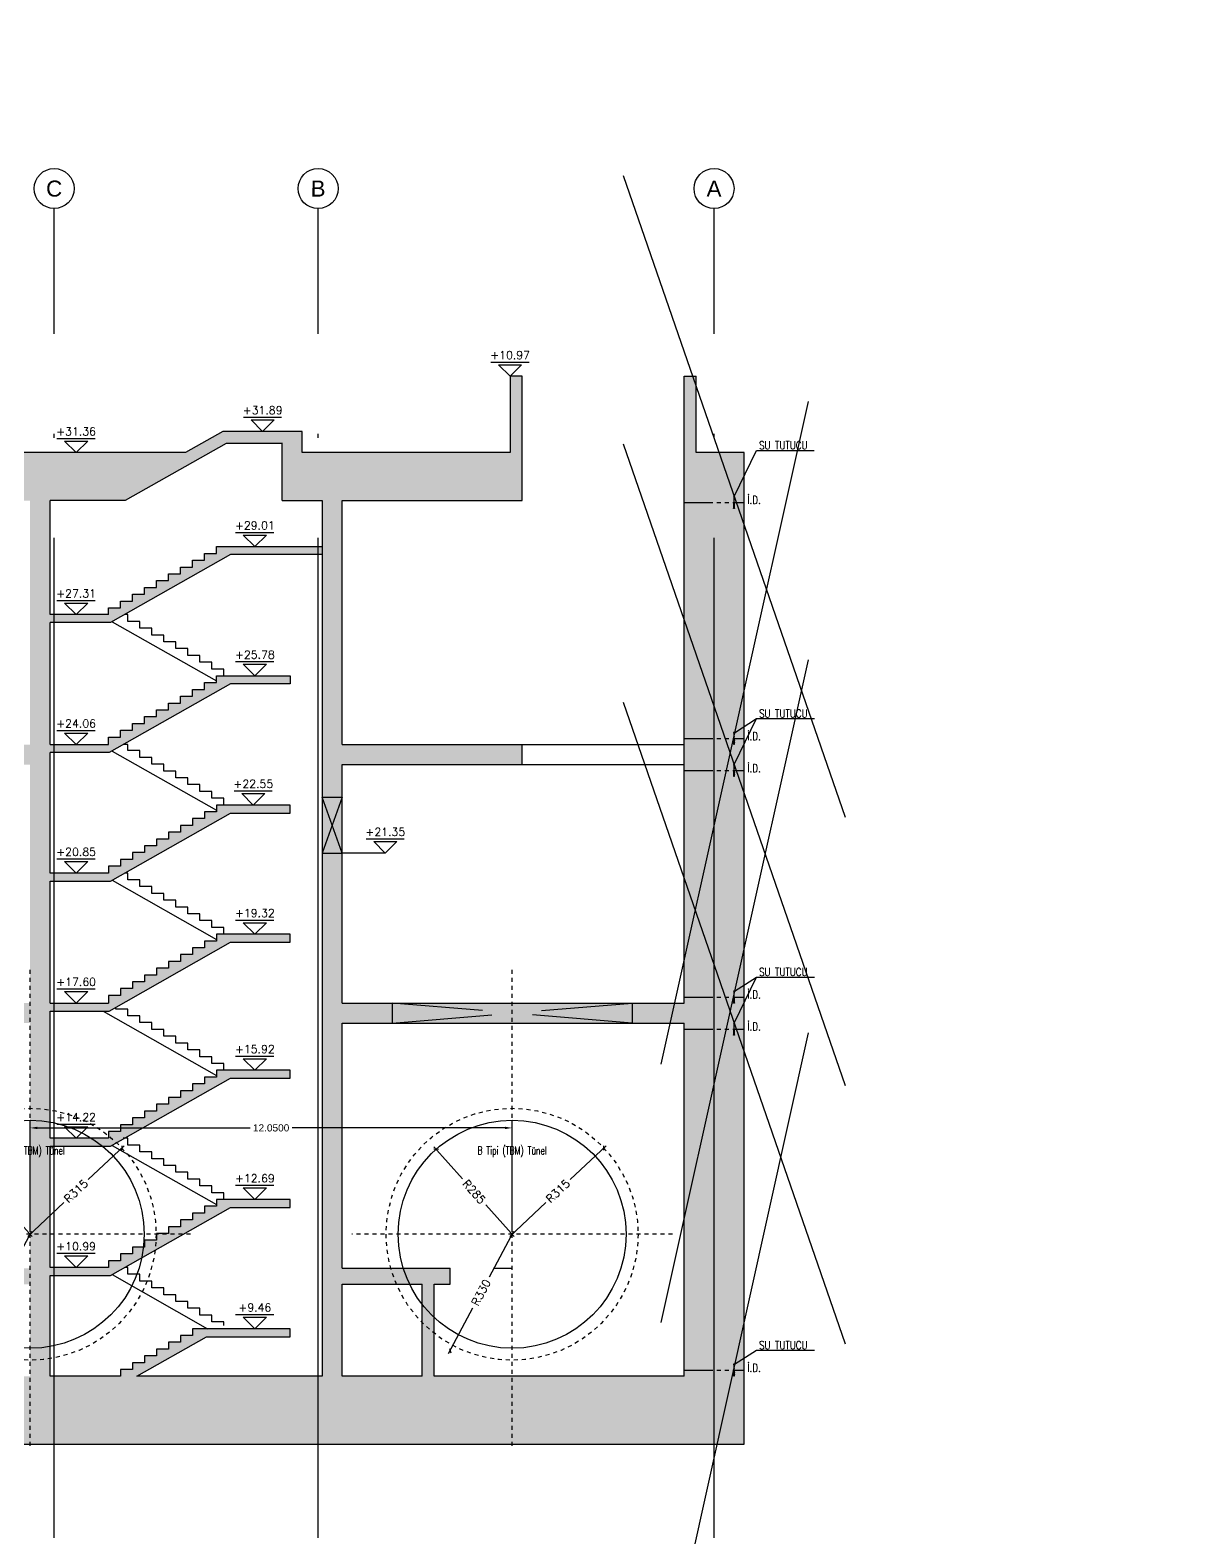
# Model space of a CAD drawing. Header units: millimetres. Extents: x 400382 to 401267, y 4543945 to 4544126.
# Drawn here: x 401237.85 to 401266.65, y 4543971.66 to 4544009.35 of the extents above; entities that cross this region are included whole.
import ezdxf
from ezdxf.enums import TextEntityAlignment as Align

# ---------------------------------------------------------------- set-up
doc = ezdxf.new("R2010")
doc.units = ezdxf.units.MM
for name, pattern in [('ACAD_ISO05W100', [33, 24, -3, 0, -3, 0, -3]), ('AKS', [3, 2.5, -0.25, 0, -0.25]), ('CIZGI', [0.4, 0.25, -0.15]), ('CONTINU', [0]), ('HIDDEN', [0.375, 0.25, -0.125])]:
    doc.linetypes.add(name, pattern=pattern)
for name, color, linetype in [('aks prota', 2, 'AKS'), ('caks prota', 4, 'Continuous'), ('görünüş prota', 4, 'Continuous'), ('iderzi_PROTA', 3, 'Continuous'), ('inşaat derzi prota', 11, 'Continuous'), ('kesik prota', 2, 'CIZGI'), ('kesit prota', 1, 'Continuous'), ('kesit tarama prota', 252, 'Continuous'), ('kot prota', 4, 'Continuous'), ('lkolon prota', 4, 'Continuous'), ('merdiven prota', 2, 'Continuous'), ('not prota', 2, 'Continuous'), ('not yazısı prota', 6, 'Continuous'), ('not çizgisi prota', 4, 'Continuous'), ('PRT-CST-rc_level', 6, 'Continuous'), ('PRT-CST-rc_levermark', 4, 'Continuous'), ('st_s_su tutucu', 2, 'Continuous'), ('st_s_ölçü', 4, 'Continuous'), ('taks prota', 7, 'Continuous')]:
    doc.layers.add(name, color=color, linetype=linetype)
doc.styles.add('OLCU', font='romanstw.shx')
doc.styles.get("Standard").update_dxf_attribs({"font": 'Arial.ttf'})
doc.styles.add('TAKS', font='Arial Unicode.ttf')
doc.styles.add('TEXT250', font='romanstw.shx', dxfattribs={"width": 0.8, "height": 25})
doc.styles.add('TSIMPLEX', font='romanstw.shx')
doc.dimstyles.new('1-100', dxfattribs={"dimscale": 0.5, "dimtxt": 2, "dimasz": 7.5, "dimexe": 3, "dimexo": 5, "dimgap": 5, "dimtad": 3, "dimdec": 1, "dimlfac": 2, "dimzin": 9, "dimdsep": 46, "dimtxsty": 'Standard', "dimblk": 'OBLIQUE', "dimcen": 0.09, "dimclrd": 3, "dimclre": 3, "dimclrt": 1, "dimadec": 3, "dimazin": 0, "dimtfac": 1, "dimtdec": 1, "dimtofl": 0, "dimtmove": 0, "dimatfit": 3, "dimfxl": 4, "dimtolj": 1, "dimtzin": 0, "dimarcsym": 0})
doc.dimstyles.new('1-50', dxfattribs={"dimtxt": 10, "dimasz": 4, "dimexe": 4, "dimexo": 8, "dimgap": 4, "dimtad": 1, "dimdec": 1, "dimrnd": 0.05, "dimzin": 9, "dimdsep": 46, "dimtxsty": 'OLCU', "dimblk1": 'OBLIQUE', "dimblk2": 'OBLIQUE', "dimsah": 1, "dimcen": 2, "dimdle": 4, "dimclrd": 4, "dimclre": 4, "dimclrt": 3, "dimadec": 1, "dimazin": 0, "dimtfac": 1, "dimtdec": 1, "dimtix": 1, "dimtmove": 2, "dimatfit": 3, "dimldrblk": 'OBLIQUE', "dimfxl": 1, "dimtvp": 1, "dimtolj": 1, "dimtzin": 1, "dimarcsym": 0})
doc.dimstyles.get("Standard").update_dxf_attribs({"dimtxt": 0.18, "dimasz": 0.18, "dimexe": 0.18, "dimexo": 0.0625, "dimgap": 0.09, "dimtad": 0, "dimtih": 1, "dimtoh": 1, "dimdec": 4, "dimzin": 0, "dimdsep": 46, "dimtxsty": 'Standard', "dimcen": 0.09, "dimadec": 0, "dimazin": 0, "dimtfac": 1, "dimtdec": 4, "dimtofl": 0, "dimtmove": 0, "dimatfit": 3, "dimfxl": 1, "dimtolj": 1, "dimtzin": 0, "dimarcsym": 0})

# ---------------------------------------------------------------- blocks, each defined once
blk = doc.blocks.new('_Oblique')
at = {"layer": 'st_s_ölçü', "lineweight": -2}
blk.add_line((-0.5, -0.5), (0.5, 0.5), dxfattribs=at)
blk = doc.blocks.new('*D49')
at = {"layer": 'Defpoints', "color": 0, "transparency": 16777216}
for p in [(-455.8, 109.6), (-265.8, -102.9)]:
    blk.add_point(p, dxfattribs=at)
at = {"layer": 'st_s_ölçü', "color": 4, "lineweight": -2, "transparency": 16777216}
for p, q in [((-461.1, 115.6), (-389.9, 36)), ((-260.5, -108.8), (-331.6, -29.2))]:
    blk.add_line(p, q, dxfattribs=at)
at = {"layer": 'st_s_ölçü', "color": 4, "lineweight": -2, "transparency": 16777216, "xscale": 8, "yscale": 8, "zscale": 8, "rotation": 131.8058995973175}
blk.add_blockref('_Oblique', (-455.8, 109.6), dxfattribs=at)
at = {"layer": 'st_s_ölçü', "color": 3, "transparency": 16777216, "insert": (-360.8, 3.4), "char_height": 20, "attachment_point": 5, "rotation": 311.8059, "style": 'OLCU'}
blk.add_mtext('\\A1;R285', dxfattribs=at)
blk = doc.blocks.new('*D50')
at = {"layer": 'Defpoints', "color": 0, "transparency": 16777216}
for p in [(-36.3, 113), (-265.8, -102.9)]:
    blk.add_point(p, dxfattribs=at)
at = {"layer": 'st_s_ölçü', "color": 4, "lineweight": -2, "transparency": 16777216}
for p, q in [((-30.5, 118.4), (-120.6, 33.7)), ((-271.6, -108.3), (-181.5, -23.6))]:
    blk.add_line(p, q, dxfattribs=at)
at = {"layer": 'st_s_ölçü', "color": 4, "lineweight": -2, "transparency": 16777216, "xscale": 8, "yscale": 8, "zscale": 8, "rotation": 43.24583088137385}
blk.add_blockref('_Oblique', (-36.3, 113), dxfattribs=at)
at = {"layer": 'st_s_ölçü', "color": 3, "transparency": 16777216, "insert": (-151.1, 5.1), "char_height": 20, "attachment_point": 5, "rotation": 43.2458, "style": 'OLCU'}
blk.add_mtext('\\A1;R315', dxfattribs=at)
blk = doc.blocks.new('*D51')
at = {"layer": 'Defpoints', "color": 0, "transparency": 16777216}
for p in [(-265.8, -102.9), (-421, -394.1)]:
    blk.add_point(p, dxfattribs=at)
at = {"layer": 'lkolon prota', "color": 4, "lineweight": -2, "transparency": 16777216}
for p, q in [((-262, -95.8), (-322.9, -209.9)), ((-424.8, -401.1), (-364, -287))]:
    blk.add_line(p, q, dxfattribs=at)
at = {"layer": 'lkolon prota', "color": 4, "lineweight": -2, "transparency": 16777216, "xscale": 8, "yscale": 8, "zscale": 8, "rotation": 241.9351701811658}
blk.add_blockref('_Oblique', (-421, -394.1), dxfattribs=at)
at = {"layer": 'lkolon prota', "color": 3, "transparency": 16777216, "insert": (-343.4, -248.5), "char_height": 20, "attachment_point": 5, "rotation": 61.9352, "style": 'OLCU'}
blk.add_mtext('\\A1;R330', dxfattribs=at)
blk = doc.blocks.new('KOTK5')
at = {"layer": 'PRT-CST-rc_levermark'}
blk.add_line((217, 160), (-213, 160), dxfattribs=at)
blk.add_lwpolyline([(130, 130), (-130, 130), (0, 0)], close=True, dxfattribs=at)
at = {"layer": 'PRT-CST-rc_level', "style": 'OLCU'}
blk.add_attdef('000.00', text='', height=90, dxfattribs=at).set_placement((0, 193), align=Align.CENTER)
blk = doc.blocks.new('D')
at = {"layer": 'st_s_su tutucu', "linetype": 'CONTINU', "ltscale": 0.2}
for p, q in [((-39987.8, 52508.2), (-39992.6, 52508.2)), ((-39992.6, 52508.2), (-39992.6, 52507.4)), ((-39992.6, 52507.4), (-39990.6, 52506.1)), ((-39990.6, 52478.7), (-39991.9, 52478.7)), ((-39991.9, 52478.7), (-39991.9, 52477.7)), ((-39991.9, 52477.7), (-39990.6, 52477.7)), ((-39990.6, 52498.5), (-39991.5, 52498.5)), ((-39991.5, 52498.5), (-39991.5, 52497.9)), ((-39991.5, 52497.9), (-39990.6, 52497.9)), ((-39990.6, 52488.5), (-39991.5, 52488.5)), ((-39991.5, 52488.5), (-39991.5, 52487.9)), ((-39991.5, 52487.9), (-39990.6, 52487.9)), ((-39991.5, 52467.9), (-39991.5, 52468.5)), ((-39991.5, 52468.5), (-39990.6, 52468.5)), ((-39990.6, 52467.9), (-39991.5, 52467.9)), ((-39990.6, 52506.1), (-39990.6, 52498.5)), ((-39990.6, 52497.9), (-39990.6, 52488.5)), ((-39990.6, 52487.9), (-39990.6, 52478.7)), ((-39990.6, 52468.5), (-39990.6, 52477.7)), ((-39990.6, 52458.5), (-39990.6, 52467.9)), ((-39989.8, 52506.1), (-39987.8, 52507.4)), ((-39989.8, 52498.5), (-39989.8, 52506.1)), ((-39988.9, 52498.5), (-39989.8, 52498.5)), ((-39989.8, 52488.5), (-39989.8, 52497.9)), ((-39989.8, 52497.9), (-39988.9, 52497.9)), ((-39988.9, 52488.5), (-39989.8, 52488.5)), ((-39989.8, 52478.7), (-39989.8, 52487.9)), ((-39989.8, 52487.9), (-39988.9, 52487.9)), ((-39988.5, 52478.7), (-39989.8, 52478.7)), ((-39989.8, 52477.7), (-39988.5, 52477.7)), ((-39989.8, 52477.7), (-39989.8, 52468.5)), ((-39989.8, 52468.5), (-39988.9, 52468.5)), ((-39988.9, 52467.9), (-39989.8, 52467.9)), ((-39989.8, 52467.9), (-39989.8, 52458.5)), ((-39988.9, 52497.9), (-39988.9, 52498.5)), ((-39988.9, 52487.9), (-39988.9, 52488.5)), ((-39988.9, 52468.5), (-39988.9, 52467.9)), ((-39988.5, 52477.7), (-39988.5, 52478.7)), ((-39987.8, 52507.4), (-39987.8, 52508.2)), ((-39992.6, 52449), (-39990.6, 52450.3)), ((-39992.6, 52448.2), (-39992.6, 52449)), ((-39987.8, 52448.2), (-39992.6, 52448.2)), ((-39991.5, 52457.9), (-39991.5, 52458.5)), ((-39991.5, 52458.5), (-39990.6, 52458.5)), ((-39990.6, 52457.9), (-39991.5, 52457.9)), ((-39990.6, 52450.3), (-39990.6, 52457.9)), ((-39989.8, 52458.5), (-39988.9, 52458.5)), ((-39988.9, 52457.9), (-39989.8, 52457.9)), ((-39989.8, 52457.9), (-39989.8, 52450.3)), ((-39989.8, 52450.3), (-39987.8, 52449)), ((-39988.9, 52458.5), (-39988.9, 52457.9)), ((-39987.8, 52449), (-39987.8, 52448.2))]:
    blk.add_line(p, q, dxfattribs=at)
blk = doc.blocks.new('*D103')
at = {"color": 0, "lineweight": -2, "transparency": 16777216}
for p, q in [((401237.854, 4543979.31), (401237.854, 4543982.086)), ((401249.904, 4543979.31), (401249.904, 4543982.086)), ((401238.034, 4543981.906), (401243.354, 4543981.906)), ((401249.724, 4543981.906), (401244.404, 4543981.906))]:
    blk.add_line(p, q, dxfattribs=at)
at = {"color": 0, "transparency": 16777216}
for points in [[(401238.034, 4543981.936), (401238.034, 4543981.876), (401237.854, 4543981.906)], [(401249.724, 4543981.936), (401249.724, 4543981.876), (401249.904, 4543981.906)]]:
    blk.add_solid(points, dxfattribs=at)
at = {"layer": 'Defpoints', "color": 0, "transparency": 16777216}
for p in [(401237.854, 4543981.906), (401237.854, 4543979.247), (401249.904, 4543979.247)]:
    blk.add_point(p, dxfattribs=at)
at = {"color": 0, "transparency": 16777216, "insert": (401243.879, 4543981.906), "char_height": 0.18, "attachment_point": 5}
blk.add_mtext('\\A1;12.0500', dxfattribs=at)
blk = doc.blocks.new('A$C127942D9')
at = {"layer": 'aks prota', "ltscale": 2}
blk.add_line((-265.793, -631.684), (-265.793, 559.681), dxfattribs=at)
at = {"layer": 'aks prota'}
blk.add_line((135.187, -102.854), (-666.774, -102.854), dxfattribs=at)
at = {"layer": 'görünüş prota', "color": 6, "linetype": 'CIZGI', "ltscale": 2}
blk.add_circle((-265.793, -102.854), 315, dxfattribs=at)
at = {"layer": 'görünüş prota', "color": 6}
blk.add_circle((-265.793, -102.854), 285, dxfattribs=at)
at = {"layer": 'not prota', "style": 'TEXT250', "width": 0.7}
blk.add_text('B Tipi (TBM) Tünel', height=20, dxfattribs=at).set_placement((-265.793, 106.819), align=Align.MIDDLE_CENTER)
at = {"layer": 'lkolon prota'}
dim = blk.add_radius_dim(center=(-265.793, -102.854), mpoint=(-421.048, -394.051), dimstyle='1-100', dxfattribs=at)
dim.commit()
dim.dimension.update_dxf_attribs({"geometry": '*D51', "text_midpoint": (-343.421, -248.453), "dimtype": 132})
at = {"layer": 'st_s_ölçü'}
for mpoint, picture, middle in [((-455.777, 109.587), '*D49', (-360.785, 3.366)), ((-36.341, 112.962), '*D50', (-151.067, 5.054))]:
    dim = blk.add_radius_dim(center=(-265.793, -102.854), mpoint=mpoint, dimstyle='1-100', dxfattribs=at)
    dim.commit()
    dim.dimension.update_dxf_attribs({"geometry": picture, "text_midpoint": middle, "dimtype": 132})

msp = doc.modelspace()

# ---------------------------------------------------------------- hatches: boundary and pattern name
at = {"layer": 'kesit tarama prota'}
h = msp.add_hatch(color=256, dxfattribs=at)
h.dxf.hatch_style = 1
h.paths.add_polyline_path([(401255.70386, 4543973.99719), (401255.70386, 4543998.78719), (401254.50386, 4543998.78719), (401254.50386, 4544000.69719), (401254.20386, 4544000.69719), (401254.20386, 4543985.02719), (401245.65386, 4543985.02719), (401245.65386, 4543990.98719), (401250.15386, 4543990.98719), (401250.15386, 4543991.48719), (401245.65386, 4543991.48719), (401245.65386, 4543997.58719), (401250.15386, 4543997.58719), (401250.15386, 4544000.69719), (401249.85386, 4544000.69719), (401249.85386, 4543998.78719), (401244.65386, 4543998.78719), (401244.65386, 4543999.31719), (401242.67193, 4543999.31719), (401241.73664, 4543998.78719), (401227.80386, 4543998.78719), (401227.80386, 4543973.99719)])
h.paths.add_polyline_path([(401240.51952, 4543975.69719), (401242.26658, 4543976.68719), (401244.35386, 4543976.68719), (401244.35386, 4543976.88719), (401241.91386, 4543976.88719), (401241.91386, 4543976.71719), (401241.61386, 4543976.71719), (401241.61386, 4543976.54719), (401241.31386, 4543976.54719), (401241.31386, 4543976.37719), (401241.01386, 4543976.37719), (401241.01386, 4543976.20719), (401240.71386, 4543976.20719), (401240.71386, 4543976.03719), (401240.41386, 4543976.03719), (401240.41386, 4543975.86719), (401240.11386, 4543975.86719), (401240.11386, 4543975.69719), (401238.35386, 4543975.69719), (401238.35386, 4543978.21719), (401239.86658, 4543978.21719), (401242.86658, 4543979.91719), (401244.35386, 4543979.91719), (401244.35386, 4543980.11719), (401242.51386, 4543980.11719), (401242.51386, 4543979.94719), (401242.21386, 4543979.94719), (401242.21386, 4543979.77719), (401241.91386, 4543979.77719), (401241.91386, 4543979.60719), (401241.61386, 4543979.60719), (401241.61386, 4543979.43719), (401241.31386, 4543979.43719), (401241.31386, 4543979.26719), (401241.01386, 4543979.26719), (401241.01386, 4543979.09719), (401240.71386, 4543979.09719), (401240.71386, 4543978.92719), (401240.41386, 4543978.92719), (401240.41386, 4543978.75719), (401240.11386, 4543978.75719), (401240.11386, 4543978.58719), (401239.81386, 4543978.58719), (401239.81386, 4543978.41719), (401238.35386, 4543978.41719), (401238.35386, 4543981.44719), (401239.86658, 4543981.44719), (401242.86658, 4543983.14719), (401244.35386, 4543983.14719), (401244.35386, 4543983.34719), (401242.51386, 4543983.34719), (401242.51386, 4543983.17719), (401242.21386, 4543983.17719), (401242.21386, 4543983.00719), (401241.91386, 4543983.00719), (401241.91386, 4543982.83719), (401241.61386, 4543982.83719), (401241.61386, 4543982.66719), (401241.31386, 4543982.66719), (401241.31386, 4543982.49719), (401241.01386, 4543982.49719), (401241.01386, 4543982.32719), (401240.71386, 4543982.32719), (401240.71386, 4543982.15719), (401240.41386, 4543982.15719), (401240.41386, 4543981.98719), (401240.11386, 4543981.98719), (401240.11386, 4543981.81719), (401239.81386, 4543981.81719), (401239.81386, 4543981.64719), (401238.35386, 4543981.64719), (401238.35386, 4543984.82719), (401239.83129, 4543984.82719), (401242.86658, 4543986.54719), (401244.35386, 4543986.54719), (401244.35386, 4543986.74719), (401242.51386, 4543986.74719), (401242.51386, 4543986.57719), (401242.21386, 4543986.57719), (401242.21386, 4543986.40719), (401241.91386, 4543986.40719), (401241.91386, 4543986.23719), (401241.61386, 4543986.23719), (401241.61386, 4543986.06719), (401241.31386, 4543986.06719), (401241.31386, 4543985.89719), (401241.01386, 4543985.89719), (401241.01386, 4543985.72719), (401240.71386, 4543985.72719), (401240.71386, 4543985.55719), (401240.41386, 4543985.55719), (401240.41386, 4543985.38719), (401240.11386, 4543985.38719), (401240.11386, 4543985.21719), (401239.81386, 4543985.21719), (401239.81386, 4543985.02719), (401238.35386, 4543985.02719), (401238.35386, 4543988.07719), (401239.86658, 4543988.07719), (401242.86658, 4543989.77719), (401244.35386, 4543989.77719), (401244.35386, 4543989.97719), (401242.51386, 4543989.97719), (401242.51386, 4543989.80719), (401242.21386, 4543989.80719), (401242.21386, 4543989.63719), (401241.91386, 4543989.63719), (401241.91386, 4543989.46719), (401241.61386, 4543989.46719), (401241.61386, 4543989.29719), (401241.31386, 4543989.29719), (401241.31386, 4543989.12719), (401241.01386, 4543989.12719), (401241.01386, 4543988.95719), (401240.71386, 4543988.95719), (401240.71386, 4543988.78719), (401240.41386, 4543988.78719), (401240.41386, 4543988.61719), (401240.11386, 4543988.61719), (401240.11386, 4543988.44719), (401239.81386, 4543988.44719), (401239.81386, 4543988.27719), (401238.35386, 4543988.27719), (401238.35386, 4543991.28719), (401239.83129, 4543991.28719), (401242.86658, 4543993.00719), (401244.35386, 4543993.00719), (401244.35386, 4543993.20719), (401242.51386, 4543993.20719), (401242.51386, 4543993.03719), (401242.21386, 4543993.03719), (401242.21386, 4543992.86719), (401241.91386, 4543992.86719), (401241.91386, 4543992.69719), (401241.61386, 4543992.69719), (401241.61386, 4543992.52719), (401241.31386, 4543992.52719), (401241.31386, 4543992.35719), (401241.01386, 4543992.35719), (401241.01386, 4543992.18719), (401240.71386, 4543992.18719), (401240.71386, 4543992.01719), (401240.41386, 4543992.01719), (401240.41386, 4543991.84719), (401240.11386, 4543991.84719), (401240.11386, 4543991.67719), (401239.81386, 4543991.67719), (401239.81386, 4543991.48719), (401238.35386, 4543991.48719), (401238.35386, 4543994.53719), (401239.86658, 4543994.53719), (401242.86658, 4543996.23719), (401245.15386, 4543996.23719), (401245.15386, 4543996.43719), (401242.51386, 4543996.43719), (401242.51386, 4543996.26719), (401242.21386, 4543996.26719), (401242.21386, 4543996.09719), (401241.91386, 4543996.09719), (401241.91386, 4543995.92719), (401241.61386, 4543995.92719), (401241.61386, 4543995.75719), (401241.31386, 4543995.75719), (401241.31386, 4543995.58719), (401241.01386, 4543995.58719), (401241.01386, 4543995.41719), (401240.71386, 4543995.41719), (401240.71386, 4543995.24719), (401240.41386, 4543995.24719), (401240.41386, 4543995.07719), (401240.11386, 4543995.07719), (401240.11386, 4543994.90719), (401239.81386, 4543994.90719), (401239.81386, 4543994.73719), (401238.35386, 4543994.73719), (401238.35386, 4543997.58719), (401240.22749, 4543997.58719), (401242.75102, 4543999.01719), (401244.15386, 4543999.01719), (401244.15386, 4543997.58719), (401245.15386, 4543997.58719), (401245.15386, 4543975.69719)], flags=16)
h.paths.add_polyline_path([(401245.65386, 4543975.69719), (401245.65386, 4543977.99719), (401247.65386, 4543977.99719), (401247.65386, 4543975.69719)], flags=16)
h.paths.add_polyline_path([(401247.95386, 4543975.69719), (401247.95386, 4543977.99719), (401248.35386, 4543977.99719), (401248.35386, 4543978.39719), (401245.65386, 4543978.39719), (401245.65386, 4543984.52719), (401254.20386, 4543984.52719), (401254.20386, 4543975.69719)], flags=16)
h.paths.add_polyline_path([(401237.85386, 4543975.69719), (401235.85386, 4543975.69719), (401235.85386, 4543977.99719), (401237.85386, 4543977.99719)], flags=16)
h.paths.add_polyline_path([(401237.85386, 4543978.39719), (401235.15386, 4543978.39719), (401235.15386, 4543977.99719), (401235.55386, 4543977.99719), (401235.55386, 4543975.69719), (401229.30386, 4543975.69719), (401229.30386, 4543984.52719), (401237.85386, 4543984.52719)], flags=16)
h.paths.add_polyline_path([(401237.85386, 4543985.02719), (401229.30386, 4543985.02719), (401229.30386, 4543990.98719), (401237.85386, 4543990.98719)], flags=16)
h.paths.add_polyline_path([(401237.85386, 4543991.48719), (401229.30386, 4543991.48719), (401229.30386, 4543997.58719), (401237.85386, 4543997.58719)], flags=16)

# ---------------------------------------------------------------- linework, layer by layer
at = {"layer": 'aks prota', "ltscale": 10}
for p, q in [((401238.45389, 4543971.65836), (401238.45389, 4544004.88886)), ((401245.05389, 4543971.65836), (401245.05389, 4544004.88886)), ((401254.95386, 4543971.65836), (401254.95386, 4544004.88886))]:
    msp.add_line(p, q, dxfattribs=at)
at = {"layer": 'caks prota', "ltscale": 0.05}
for centre in [(401238.45386, 4544005.38886), (401245.05386, 4544005.38886), (401254.95386, 4544005.38886)]:
    msp.add_circle(centre, 0.5, dxfattribs=at)
at = {"layer": 'görünüş prota'}
for points in [[(401239.90386, 4543994.55831), (401242.51386, 4543993.07931)], [(401242.69386, 4543993.20719), (401242.69386, 4543993.37719), (401242.39386, 4543993.37719), (401242.39386, 4543993.54719), (401242.09386, 4543993.54719), (401242.09386, 4543993.71719), (401241.79386, 4543993.71719), (401241.79386, 4543993.88719), (401241.49386, 4543993.88719), (401241.49386, 4543994.05719), (401241.19386, 4543994.05719), (401241.19386, 4543994.22719), (401240.89386, 4543994.22719), (401240.89386, 4543994.39719), (401240.59386, 4543994.39719), (401240.59386, 4543994.56719), (401240.29386, 4543994.56719), (401240.29386, 4543994.73719), (401240.21952, 4543994.73719)], [(401239.90386, 4543991.32831), (401242.51386, 4543989.84931)], [(401242.69386, 4543989.97719), (401242.69386, 4543990.14719), (401242.39386, 4543990.14719), (401242.39386, 4543990.31719), (401242.09386, 4543990.31719), (401242.09386, 4543990.48719), (401241.79386, 4543990.48719), (401241.79386, 4543990.65719), (401241.49386, 4543990.65719), (401241.49386, 4543990.82719), (401241.19386, 4543990.82719), (401241.19386, 4543990.99719), (401240.89386, 4543990.99719), (401240.89386, 4543991.16719), (401240.59386, 4543991.16719), (401240.59386, 4543991.33719), (401240.29386, 4543991.33719), (401240.29386, 4543991.48719), (401240.18423, 4543991.48719)], [(401250.15386, 4543991.48719), (401254.20386, 4543991.48719)], [(401250.146, 4543990.98719), (401254.20386, 4543990.98719)], [(401242.69386, 4543986.74719), (401242.69386, 4543986.91719), (401242.39386, 4543986.91719), (401242.39386, 4543987.08719), (401242.09386, 4543987.08719), (401242.09386, 4543987.25719), (401241.79386, 4543987.25719), (401241.79386, 4543987.42719), (401241.49386, 4543987.42719), (401241.49386, 4543987.59719), (401241.19386, 4543987.59719), (401241.19386, 4543987.76719), (401240.89386, 4543987.76719), (401240.89386, 4543987.93719), (401240.59386, 4543987.93719), (401240.59386, 4543988.10719), (401240.29386, 4543988.10719), (401240.29386, 4543988.27719), (401240.21952, 4543988.27719)], [(401239.90386, 4543988.09831), (401242.51386, 4543986.61931)], [(401239.67642, 4543984.82719), (401242.51386, 4543983.21931)], [(401242.69386, 4543983.34719), (401242.69386, 4543983.51719), (401242.39386, 4543983.51719), (401242.39386, 4543983.68719), (401242.09386, 4543983.68719), (401242.09386, 4543983.85719), (401241.79386, 4543983.85719), (401241.79386, 4543984.02719), (401241.49386, 4543984.02719), (401241.49386, 4543984.19719), (401241.19386, 4543984.19719), (401241.19386, 4543984.36719), (401240.89386, 4543984.36719), (401240.89386, 4543984.53719), (401240.59386, 4543984.53719), (401240.59386, 4543984.70719), (401240.29386, 4543984.70719), (401240.29386, 4543984.87719), (401239.99386, 4543984.87719), (401239.99386, 4543984.91931)], [(401239.90386, 4543981.46831), (401242.51386, 4543979.98931)], [(401242.69386, 4543980.11719), (401242.69386, 4543980.28719), (401242.39386, 4543980.28719), (401242.39386, 4543980.45719), (401242.09386, 4543980.45719), (401242.09386, 4543980.62719), (401241.79386, 4543980.62719), (401241.79386, 4543980.79719), (401241.49386, 4543980.79719), (401241.49386, 4543980.96719), (401241.19386, 4543980.96719), (401241.19386, 4543981.13719), (401240.89386, 4543981.13719), (401240.89386, 4543981.30719), (401240.59386, 4543981.30719), (401240.59386, 4543981.47719), (401240.29386, 4543981.47719), (401240.29386, 4543981.64719), (401240.17631, 4543981.64719)], [(401242.69386, 4543976.96719), (401242.69386, 4543977.05719), (401242.39386, 4543977.05719), (401242.39386, 4543977.22719), (401242.09386, 4543977.22719), (401242.09386, 4543977.39719), (401241.79386, 4543977.39719), (401241.79386, 4543977.56719), (401241.49386, 4543977.56719), (401241.49386, 4543977.73719), (401241.19386, 4543977.73719), (401241.19386, 4543977.90719), (401240.89386, 4543977.90719), (401240.89386, 4543978.07719), (401240.59386, 4543978.07719), (401240.59386, 4543978.24719), (401240.29386, 4543978.24719), (401240.29386, 4543978.41719), (401240.21952, 4543978.41719)], [(401239.90386, 4543978.23831), (401242.28819, 4543976.88719)]]:
    msp.add_lwpolyline(points, dxfattribs=at)
at = {"layer": 'iderzi_PROTA'}
msp.add_line((401249.45067, 4543978.39719), (401249.90386, 4543978.39719), dxfattribs=at)
at = {"layer": 'inşaat derzi prota', "linetype": 'ACAD_ISO05W100', "ltscale": 0.03}
for points in [[(401254.20386, 4543997.54275), (401255.70386, 4543997.54275)], [(401254.20386, 4543991.63719), (401255.70386, 4543991.63719)], [(401254.20386, 4543990.83719), (401255.70386, 4543990.83719)], [(401254.20386, 4543985.17719), (401255.70386, 4543985.17719)], [(401254.20386, 4543984.37719), (401255.70386, 4543984.37719)], [(401254.20386, 4543975.84719), (401255.70386, 4543975.84719)]]:
    msp.add_lwpolyline(points, dxfattribs=at)
at = {"layer": 'kesik prota', "ltscale": 10}
msp.add_lwpolyline([(401245.15386, 4543990.17719), (401245.65386, 4543990.17719), (401245.15386, 4543988.77719), (401245.65386, 4543988.77719), (401245.15386, 4543990.17719)], dxfattribs=at)
at = {"layer": 'kesit prota', "color": 1}
for p, q in [((401254.20386, 4543985.02719), (401254.20386, 4544000.69719)), ((401254.20386, 4544000.69719), (401254.50386, 4544000.69719)), ((401238.35386, 4543994.73719), (401238.35386, 4543997.58719)), ((401244.15386, 4543997.58719), (401245.15386, 4543997.58719)), ((401238.35386, 4543991.48719), (401238.35386, 4543994.53719)), ((401238.35386, 4543991.48719), (401239.81386, 4543991.48719)), ((401238.35386, 4543988.27719), (401238.35386, 4543991.28719)), ((401245.65386, 4543991.48719), (401250.15386, 4543991.48719)), ((401250.15386, 4543990.98719), (401250.15386, 4543991.48719)), ((401245.65386, 4543985.02719), (401245.65386, 4543990.98719)), ((401245.65386, 4543990.98719), (401250.15386, 4543990.98719)), ((401238.35386, 4543985.02719), (401238.35386, 4543988.07719)), ((401238.35386, 4543985.02719), (401239.81386, 4543985.02719)), ((401238.35386, 4543981.64719), (401238.35386, 4543984.82719)), ((401245.65386, 4543985.02719), (401254.20386, 4543985.02719)), ((401245.65386, 4543978.39719), (401245.65386, 4543984.52719)), ((401245.65386, 4543984.52719), (401254.20386, 4543984.52719)), ((401254.20386, 4543975.69719), (401254.20386, 4543984.52719)), ((401238.35386, 4543978.41719), (401238.35386, 4543981.44719)), ((401245.65386, 4543978.39719), (401248.35386, 4543978.39719)), ((401248.35386, 4543977.99719), (401248.35386, 4543978.39719)), ((401245.65386, 4543975.69719), (401245.65386, 4543977.99719)), ((401245.65386, 4543977.99719), (401247.65386, 4543977.99719)), ((401247.65386, 4543975.69719), (401247.65386, 4543977.99719)), ((401247.95386, 4543977.99719), (401248.35386, 4543977.99719)), ((401247.95386, 4543975.69719), (401247.95386, 4543977.99719)), ((401247.65386, 4543975.69719), (401245.65386, 4543975.69719)), ((401254.20386, 4543975.69719), (401247.95386, 4543975.69719))]:
    msp.add_line(p, q, dxfattribs=at)
for points in [[(401245.65386, 4543991.48719), (401245.65386, 4543997.58719), (401250.15386, 4543997.58719), (401250.15386, 4544000.69719), (401249.85386, 4544000.69719), (401249.85386, 4543998.78719), (401244.65386, 4543998.78719), (401244.65386, 4543999.31719), (401242.67193, 4543999.31719), (401241.73664, 4543998.78719), (401227.80386, 4543998.78719), (401227.80386, 4543973.99719), (401255.70386, 4543973.99719), (401255.70386, 4543998.78719), (401254.50386, 4543998.78719), (401254.50386, 4544000.69719)], [(401244.16005, 4543999.01719), (401242.75102, 4543999.01719), (401240.22749, 4543997.58719), (401238.35386, 4543997.58719)], [(401244.15386, 4543997.58719), (401244.15386, 4543999.01719)], [(401245.15386, 4543997.58719), (401245.15386, 4543975.69719), (401240.51952, 4543975.69719), (401242.26658, 4543976.68719), (401244.35386, 4543976.68719), (401244.35386, 4543976.88719), (401241.91386, 4543976.88719), (401241.91386, 4543976.71719), (401241.61386, 4543976.71719), (401241.61386, 4543976.54719), (401241.31386, 4543976.54719), (401241.31386, 4543976.37719), (401241.01386, 4543976.37719), (401241.01386, 4543976.20719), (401240.71386, 4543976.20719), (401240.71386, 4543976.03719), (401240.41386, 4543976.03719), (401240.41386, 4543975.86719), (401240.11386, 4543975.86719), (401240.11386, 4543975.69719), (401238.35386, 4543975.69719), (401238.35386, 4543978.21719)], [(401239.81386, 4543994.73719), (401239.81386, 4543994.90719), (401240.11386, 4543994.90719), (401240.11386, 4543995.07719), (401240.41386, 4543995.07719), (401240.41386, 4543995.24719), (401240.71386, 4543995.24719), (401240.71386, 4543995.41719), (401241.01386, 4543995.41719), (401241.01386, 4543995.58719), (401241.31386, 4543995.58719), (401241.31386, 4543995.75719), (401241.61386, 4543995.75719), (401241.61386, 4543995.92719), (401241.91386, 4543995.92719), (401241.91386, 4543996.09719), (401242.21386, 4543996.09719), (401242.21386, 4543996.26719), (401242.51386, 4543996.26719), (401242.51386, 4543996.43719), (401245.15386, 4543996.43719), (401245.15386, 4543996.23719), (401242.86658, 4543996.23719), (401239.86658, 4543994.53719), (401238.35386, 4543994.53719)], [(401239.81386, 4543994.73719), (401238.35386, 4543994.73719)], [(401239.81386, 4543991.48719), (401239.81386, 4543991.67719), (401240.11386, 4543991.67719), (401240.11386, 4543991.84719), (401240.41386, 4543991.84719), (401240.41386, 4543992.01719), (401240.71386, 4543992.01719), (401240.71386, 4543992.18719), (401241.01386, 4543992.18719), (401241.01386, 4543992.35719), (401241.31386, 4543992.35719), (401241.31386, 4543992.52719), (401241.61386, 4543992.52719), (401241.61386, 4543992.69719), (401241.91386, 4543992.69719), (401241.91386, 4543992.86719), (401242.21386, 4543992.86719), (401242.21386, 4543993.03719), (401242.51386, 4543993.03719), (401242.51386, 4543993.20719), (401244.35386, 4543993.20719), (401244.35386, 4543993.00719), (401242.86658, 4543993.00719), (401239.83129, 4543991.28719), (401238.35386, 4543991.28719)], [(401238.35386, 4543988.07719), (401239.86658, 4543988.07719), (401242.86658, 4543989.77719), (401244.35386, 4543989.77719), (401244.35386, 4543989.97719), (401242.51386, 4543989.97719), (401242.51386, 4543989.80719), (401242.21386, 4543989.80719), (401242.21386, 4543989.63719), (401241.91386, 4543989.63719), (401241.91386, 4543989.46719), (401241.61386, 4543989.46719), (401241.61386, 4543989.29719), (401241.31386, 4543989.29719), (401241.31386, 4543989.12719), (401241.01386, 4543989.12719), (401241.01386, 4543988.95719), (401240.71386, 4543988.95719), (401240.71386, 4543988.78719), (401240.41386, 4543988.78719), (401240.41386, 4543988.61719), (401240.11386, 4543988.61719), (401240.11386, 4543988.44719), (401239.81386, 4543988.44719), (401239.81386, 4543988.27719), (401238.35386, 4543988.27719)], [(401238.35386, 4543984.82719), (401239.83129, 4543984.82719), (401242.86658, 4543986.54719), (401244.35386, 4543986.54719), (401244.35386, 4543986.74719), (401242.51386, 4543986.74719), (401242.51386, 4543986.57719), (401242.21386, 4543986.57719), (401242.21386, 4543986.40719), (401241.91386, 4543986.40719), (401241.91386, 4543986.23719), (401241.61386, 4543986.23719), (401241.61386, 4543986.06719), (401241.31386, 4543986.06719), (401241.31386, 4543985.89719), (401241.01386, 4543985.89719), (401241.01386, 4543985.72719), (401240.71386, 4543985.72719), (401240.71386, 4543985.55719), (401240.41386, 4543985.55719), (401240.41386, 4543985.38719), (401240.11386, 4543985.38719), (401240.11386, 4543985.21719), (401239.81386, 4543985.21719), (401239.81386, 4543985.02719)], [(401238.35386, 4543981.44719), (401239.86658, 4543981.44719), (401242.86658, 4543983.14719), (401244.35386, 4543983.14719), (401244.35386, 4543983.34719), (401242.51386, 4543983.34719), (401242.51386, 4543983.17719), (401242.21386, 4543983.17719), (401242.21386, 4543983.00719), (401241.91386, 4543983.00719), (401241.91386, 4543982.83719), (401241.61386, 4543982.83719), (401241.61386, 4543982.66719), (401241.31386, 4543982.66719), (401241.31386, 4543982.49719), (401241.01386, 4543982.49719), (401241.01386, 4543982.32719), (401240.71386, 4543982.32719), (401240.71386, 4543982.15719), (401240.41386, 4543982.15719), (401240.41386, 4543981.98719), (401240.11386, 4543981.98719), (401240.11386, 4543981.81719), (401239.81386, 4543981.81719), (401239.81386, 4543981.64719), (401238.35386, 4543981.64719)], [(401238.35386, 4543978.21719), (401239.86658, 4543978.21719), (401242.86658, 4543979.91719), (401244.35386, 4543979.91719), (401244.35386, 4543980.11719), (401242.51386, 4543980.11719), (401242.51386, 4543979.94719), (401242.21386, 4543979.94719), (401242.21386, 4543979.77719), (401241.91386, 4543979.77719), (401241.91386, 4543979.60719), (401241.61386, 4543979.60719), (401241.61386, 4543979.43719), (401241.31386, 4543979.43719), (401241.31386, 4543979.26719), (401241.01386, 4543979.26719), (401241.01386, 4543979.09719), (401240.71386, 4543979.09719), (401240.71386, 4543978.92719), (401240.41386, 4543978.92719), (401240.41386, 4543978.75719), (401240.11386, 4543978.75719), (401240.11386, 4543978.58719), (401239.81386, 4543978.58719), (401239.81386, 4543978.41719), (401238.35386, 4543978.41719)]]:
    msp.add_lwpolyline(points, dxfattribs=at)
at = {"layer": 'kot prota', "linetype": 'CONTINU', "ltscale": 0.1}
msp.add_lwpolyline([(401246.73336, 4543988.77719), (401245.65386, 4543988.77719)], dxfattribs=at)
at = {"layer": 'merdiven prota', "linetype": 'HIDDEN', "ltscale": 10}
msp.add_lwpolyline([(401252.90386, 4543985.02719), (401252.90386, 4543984.52719), (401246.90386, 4543985.02719), (401246.90386, 4543984.52719), (401252.90386, 4543985.02719)], dxfattribs=at)

# ---------------------------------------------------------------- block references
at = {"layer": 'aks prota', "ltscale": 10, "xscale": 0.01, "yscale": 0.01, "zscale": 0.01}
for p in [(401240.51179, 4543980.27573), (401252.56179, 4543980.27573)]:
    msp.add_blockref('A$C127942D9', p, dxfattribs=at)
at = {"layer": 'kot prota', "linetype": 'CONTINU', "ltscale": 0.1}
ref = msp.add_blockref('KOTK5', (401249.85386, 4544000.69719), dxfattribs=dict(at, xscale=-0.002222222222222222, yscale=0.002222222222222222, zscale=0.002222222222222222, rotation=359.9999999999036))
ref.add_attrib('000.00', '+10.97', dxfattribs={"layer": 'PRT-CST-rc_level', "height": 0.2, "style": 'OLCU'}).set_placement((401249.85386, 4544001.12638), align=Align.CENTER)
ref = msp.add_blockref('KOTK5', (401243.66691, 4543999.31719), dxfattribs=dict(at, xscale=-0.002222222222222222, yscale=0.002222222222222222, zscale=0.002222222222222222, rotation=359.9999999999036))
ref.add_attrib('000.00', '+31.89', dxfattribs={"layer": 'PRT-CST-rc_level', "height": 0.2, "style": 'OLCU'}).set_placement((401243.66691, 4543999.74638), align=Align.CENTER)
ref = msp.add_blockref('KOTK5', (401239.00357, 4543998.78719), dxfattribs=dict(at, xscale=-0.002222222222222222, yscale=0.002222222222222222, zscale=0.002222222222222222, rotation=359.9999999999036))
ref.add_attrib('000.00', '+31.36', dxfattribs={"layer": 'PRT-CST-rc_level', "height": 0.2, "style": 'OLCU'}).set_placement((401239.00357, 4543999.21638), align=Align.CENTER)
ref = msp.add_blockref('KOTK5', (401243.47256, 4543996.43719), dxfattribs=dict(at, xscale=-0.002222222222222222, yscale=0.002222222222222222, zscale=0.002222222222222222, rotation=359.9999999999036))
ref.add_attrib('000.00', '+29.01', dxfattribs={"layer": 'PRT-CST-rc_level', "height": 0.2, "style": 'OLCU'}).set_placement((401243.47256, 4543996.86638), align=Align.CENTER)
ref = msp.add_blockref('KOTK5', (401239.00357, 4543994.73719), dxfattribs=dict(at, xscale=-0.002222222222222222, yscale=0.002222222222222222, zscale=0.002222222222222222, rotation=359.9999999999036))
ref.add_attrib('000.00', '+27.31', dxfattribs={"layer": 'PRT-CST-rc_level', "height": 0.2, "style": 'OLCU'}).set_placement((401239.00357, 4543995.16638), align=Align.CENTER)
ref = msp.add_blockref('KOTK5', (401243.47256, 4543993.20719), dxfattribs=dict(at, xscale=-0.002222222222222222, yscale=0.002222222222222222, zscale=0.002222222222222222, rotation=359.9999999999036))
ref.add_attrib('000.00', '+25.78', dxfattribs={"layer": 'PRT-CST-rc_level', "height": 0.2, "style": 'OLCU'}).set_placement((401243.47256, 4543993.63638), align=Align.CENTER)
ref = msp.add_blockref('KOTK5', (401239.00357, 4543991.48719), dxfattribs=dict(at, xscale=-0.002222222222222222, yscale=0.002222222222222222, zscale=0.002222222222222222, rotation=359.9999999999036))
ref.add_attrib('000.00', '+24.06', dxfattribs={"layer": 'PRT-CST-rc_level', "height": 0.2, "style": 'OLCU'}).set_placement((401239.00357, 4543991.91638), align=Align.CENTER)
ref = msp.add_blockref('KOTK5', (401243.43386, 4543989.97719), dxfattribs=dict(at, xscale=-0.002222222222222222, yscale=0.002222222222222222, zscale=0.002222222222222222, rotation=359.9999999999036))
ref.add_attrib('000.00', '+22.55', dxfattribs={"layer": 'PRT-CST-rc_level', "height": 0.2, "style": 'OLCU'}).set_placement((401243.43386, 4543990.40638), align=Align.CENTER)
ref = msp.add_blockref('KOTK5', (401246.73336, 4543988.77719), dxfattribs=dict(at, xscale=-0.002222222222222222, yscale=0.002222222222222222, zscale=0.002222222222222222, rotation=359.9999999999036))
ref.add_attrib('000.00', '+21.35', dxfattribs={"layer": 'PRT-CST-rc_level', "height": 0.2, "style": 'OLCU'}).set_placement((401246.73336, 4543989.20638), align=Align.CENTER)
ref = msp.add_blockref('KOTK5', (401239.00357, 4543988.27719), dxfattribs=dict(at, xscale=-0.002222222222222222, yscale=0.002222222222222222, zscale=0.002222222222222222, rotation=359.9999999999036))
ref.add_attrib('000.00', '+20.85', dxfattribs={"layer": 'PRT-CST-rc_level', "height": 0.2, "style": 'OLCU'}).set_placement((401239.00357, 4543988.70638), align=Align.CENTER)
ref = msp.add_blockref('KOTK5', (401243.47256, 4543986.74719), dxfattribs=dict(at, xscale=-0.002222222222222222, yscale=0.002222222222222222, zscale=0.002222222222222222, rotation=359.9999999999036))
ref.add_attrib('000.00', '+19.32', dxfattribs={"layer": 'PRT-CST-rc_level', "height": 0.2, "style": 'OLCU'}).set_placement((401243.47256, 4543987.17638), align=Align.CENTER)
ref = msp.add_blockref('KOTK5', (401239.00357, 4543985.02719), dxfattribs=dict(at, xscale=-0.002222222222222222, yscale=0.002222222222222222, zscale=0.002222222222222222, rotation=359.9999999999036))
ref.add_attrib('000.00', '+17.60', dxfattribs={"layer": 'PRT-CST-rc_level', "height": 0.2, "style": 'OLCU'}).set_placement((401239.00357, 4543985.45638), align=Align.CENTER)
ref = msp.add_blockref('KOTK5', (401243.47256, 4543983.34719), dxfattribs=dict(at, xscale=-0.002222222222222222, yscale=0.002222222222222222, zscale=0.002222222222222222, rotation=359.9999999999036))
ref.add_attrib('000.00', '+15.92', dxfattribs={"layer": 'PRT-CST-rc_level', "height": 0.2, "style": 'OLCU'}).set_placement((401243.47256, 4543983.77638), align=Align.CENTER)
ref = msp.add_blockref('KOTK5', (401239.00357, 4543981.64719), dxfattribs=dict(at, xscale=-0.002222222222222222, yscale=0.002222222222222222, zscale=0.002222222222222222, rotation=359.9999999999036))
ref.add_attrib('000.00', '+14.22', dxfattribs={"layer": 'PRT-CST-rc_level', "height": 0.2, "style": 'OLCU'}).set_placement((401239.00357, 4543982.07638), align=Align.CENTER)
ref = msp.add_blockref('KOTK5', (401243.47256, 4543980.11719), dxfattribs=dict(at, xscale=-0.002222222222222222, yscale=0.002222222222222222, zscale=0.002222222222222222, rotation=359.9999999999036))
ref.add_attrib('000.00', '+12.69', dxfattribs={"layer": 'PRT-CST-rc_level', "height": 0.2, "style": 'OLCU'}).set_placement((401243.47256, 4543980.54638), align=Align.CENTER)
ref = msp.add_blockref('KOTK5', (401239.00357, 4543978.41719), dxfattribs=dict(at, xscale=-0.002222222222222222, yscale=0.002222222222222222, zscale=0.002222222222222222, rotation=359.9999999999036))
ref.add_attrib('000.00', '+10.99', dxfattribs={"layer": 'PRT-CST-rc_level', "height": 0.2, "style": 'OLCU'}).set_placement((401239.00357, 4543978.84638), align=Align.CENTER)
ref = msp.add_blockref('KOTK5', (401243.47256, 4543976.88719), dxfattribs=dict(at, xscale=-0.002222222222222222, yscale=0.002222222222222222, zscale=0.002222222222222222, rotation=359.9999999999036))
ref.add_attrib('000.00', '+9.46', dxfattribs={"layer": 'PRT-CST-rc_level', "height": 0.2, "style": 'OLCU'}).set_placement((401243.47256, 4543977.31638), align=Align.CENTER)
at = {"layer": 'st_s_ölçü', "xscale": -0.004999999999999998, "yscale": 0.004999999999999998, "zscale": 0.004999999999999998, "rotation": 180}
for p in [(401455.40501, 4544259.9337), (401455.40501, 4544254.02814), (401455.40501, 4544253.22814), (401455.40501, 4544247.56814), (401455.40501, 4544246.76814), (401455.40501, 4544238.23814)]:
    msp.add_blockref('D', p, dxfattribs=at)

# ---------------------------------------------------------------- texts
at = {"layer": 'not yazısı prota', "ltscale": 0.05, "style": 'TSIMPLEX', "width": 0.8}
for s, p in [('SU TUTUCU', (401256.07903, 4543998.87041)), ('İ.D.', (401255.78641, 4543997.50414)), ('SU TUTUCU', (401256.07903, 4543992.16485)), ('İ.D.', (401255.78641, 4543991.59857)), ('İ.D.', (401255.78641, 4543990.79857)), ('SU TUTUCU', (401256.07903, 4543985.70485)), ('İ.D.', (401255.78641, 4543985.13857)), ('İ.D.', (401255.78641, 4543984.33857)), ('SU TUTUCU', (401256.07903, 4543976.37485)), ('İ.D.', (401255.78641, 4543975.80857))]:
    msp.add_text(s, height=0.2, dxfattribs=at).set_placement(p)
at = {"layer": 'taks prota', "style": 'TAKS'}
for s, p in [('C', (401238.45386, 4544005.38886)), ('B', (401245.05386, 4544005.38886)), ('A', (401254.95386, 4544005.38886))]:
    msp.add_text(s, height=0.4, rotation=359.505167, dxfattribs=at).set_placement(p, align=Align.MIDDLE_CENTER)

# ---------------------------------------------------------------- dimensions: what is measured, and where the dimension line sits
dim = msp.add_aligned_dim(p1=(401249.90386, 4543979.24719), p2=(401237.85386, 4543979.24719), distance=-2.6591, dimstyle='Standard')
dim.commit()
dim.dimension.update_dxf_attribs({"geometry": '*D103', "text_midpoint": (401243.87886, 4543981.90629)})

# ---------------------------------------------------------------- leaders
at = {"layer": 'not çizgisi prota'}
for points in [[(401255.45945, 4543997.69293), (401256.01801, 4543998.84269), (401257.45639, 4543998.84269)], [(401255.45945, 4543990.98737), (401256.01801, 4543992.13712), (401257.45639, 4543992.13712)], [(401255.46654, 4543991.7862), (401256.01801, 4543992.13712), (401257.46839, 4543992.13712)], [(401255.45945, 4543984.52737), (401256.01801, 4543985.67712), (401257.45639, 4543985.67712)], [(401255.46654, 4543985.3262), (401256.01801, 4543985.67712), (401257.46839, 4543985.67712)], [(401255.46654, 4543975.9962), (401256.01801, 4543976.34712), (401257.46839, 4543976.34712)]]:
    msp.add_leader(points, dimstyle='1-50', override={"dimasz": 12, "dimgap": 4, "dimtad": 0}, dxfattribs=at)

doc.saveas('drawing.dxf')
